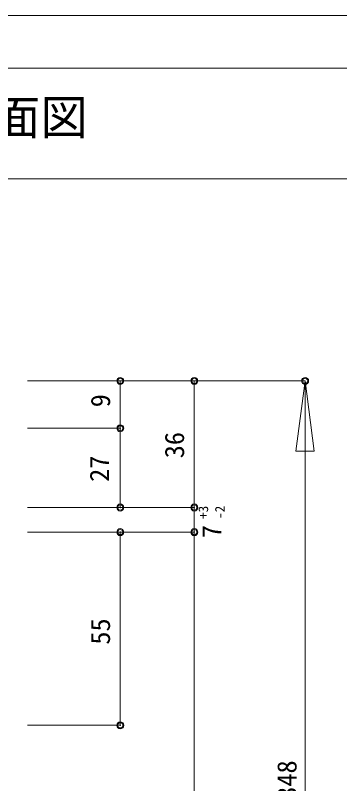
# Model space of a CAD drawing. Units: millimetres on the paper, enlarged 5 times, with parts at other scales. Extents: x -992 to 1008, y -685 to 700.
# Drawn here: x -390.2 to -236.5, y 335.5 to 700 of the extents above; entities that cross this region are included whole.
import ezdxf
from ezdxf.enums import TextEntityAlignment as Align

# ---------------------------------------------------------------- set-up
doc = ezdxf.new("R2010")
doc.units = ezdxf.units.MM
doc.header["$LTSCALE"] = 5
doc.header["$PDMODE"] = 32
doc.header["$PDSIZE"] = 2.5
for name, color, linetype, lineweight in [('1-0_H-SYM', 7, 'Continuous', 20), ('1-1_0', 7, 'Continuous', 20), ('2-0_18', 7, 'Continuous', 18)]:
    doc.layers.add(name, color=color, linetype=linetype, lineweight=lineweight)
doc.styles.add('ＭＳ ゴシック', font='')
doc.styles.get('ＭＳ ゴシック').set_extended_font_data('MS Gothic')

msp = doc.modelspace()

# ---------------------------------------------------------------- linework, layer by layer
at = {"layer": '1-0_H-SYM'}
for p, q in [((-967.5, 675), (197.5, 675)), ((-967.5, 622.5), (197.5, 622.5)), ((-967.5, 622.5), (197.5, 622.5))]:
    msp.add_line(p, q, dxfattribs=at)
at = {"layer": '1-1_0'}
msp.add_line((-967.5, 675), (197.5, 675), dxfattribs=at)
msp.add_lwpolyline([(-992.5, -685), (1007.5, -685), (1007.5, 700), (-992.5, 700)], close=True, dxfattribs=at)
at = {"layer": '2-0_18', "color": 4}
for p, q in [((-305.397, 526.589), (-384.394, 526.589)), ((-384.394, 526.589), (-340.488, 526.589)), ((-349.504, 526.589), (-252.873, 526.589)), ((-340.488, 526.589), (-340.488, 466.538)), ((-305.397, 466.538), (-305.397, 526.589)), ((-252.873, 526.589), (-252.873, 27.61)), ((-384.394, 504.141), (-340.488, 504.141)), ((-384.394, 466.538), (-340.488, 466.538)), ((-305.397, 466.538), (-384.394, 466.538)), ((-305.397, 454.871), (-305.397, 466.538)), ((-384.394, 454.871), (-340.488, 454.871)), ((-305.397, 454.871), (-384.394, 454.871)), ((-305.397, 454.871), (-375.061, 454.871)), ((-340.488, 454.871), (-340.488, 363.205)), ((-340.488, 454.871), (-340.488, 449.099)), ((-305.397, 454.871), (-305.397, 58.443)), ((-384.394, 363.205), (-340.488, 363.205))]:
    msp.add_line(p, q, dxfattribs=at)
msp.add_lwpolyline([(-257.206, 493.256), (-252.873, 526.589), (-248.539, 493.256)], close=True, dxfattribs=at)
for centre in [(-340.488, 526.589), (-305.397, 526.589), (-252.873, 526.589), (-340.488, 504.141), (-340.488, 466.538), (-305.397, 466.538), (-340.488, 454.871), (-305.397, 454.871), (-340.488, 363.205)]:
    msp.add_circle(centre, 1.667, dxfattribs=at)
for p in [(-340.488, 526.589), (-305.397, 526.589), (-340.488, 504.141), (-340.488, 466.538), (-305.397, 466.538), (-340.488, 454.871), (-305.397, 454.871), (-340.488, 363.205)]:
    msp.add_point(p, dxfattribs=at)
at = {"layer": '2-0_18', "color": 5}
for p in [(-340.488, 526.589), (-305.397, 526.589), (-252.873, 526.589), (-340.488, 504.141), (-340.488, 466.538), (-305.397, 466.538), (-340.488, 454.871), (-305.397, 454.871), (-340.488, 363.205)]:
    msp.add_point(p, dxfattribs=at)

# ---------------------------------------------------------------- texts
at = {"layer": '1-1_0', "style": 'ＭＳ ゴシック'}
msp.add_text('断面図', height=16.5, dxfattribs=at).set_placement((-423.371, 638.489), align=Align.BOTTOM_LEFT)
at = {"layer": '2-0_18', "style": 'ＭＳ ゴシック'}
for s, height, p in [('9', 9.164, (-342.572, 514.089)), ('36', 9.164, (-307.481, 489.897)), ('27', 9.164, (-343.041, 478.703)), ('+3', 4.582, (-297.476, 461.121)), ('-2', 4.582, (-289.621, 461.121)), ('7', 9.164, (-289.828, 452.027)), ('55', 9.164, (-342.6, 401.477)), ('８尺タイプ:枠外Ｈ2,348', 9.164, (-254.176, 209.192))]:
    msp.add_text(s, height=height, rotation=90, dxfattribs=at).set_placement(p, align=Align.BOTTOM_LEFT)

doc.saveas('drawing.dxf')
